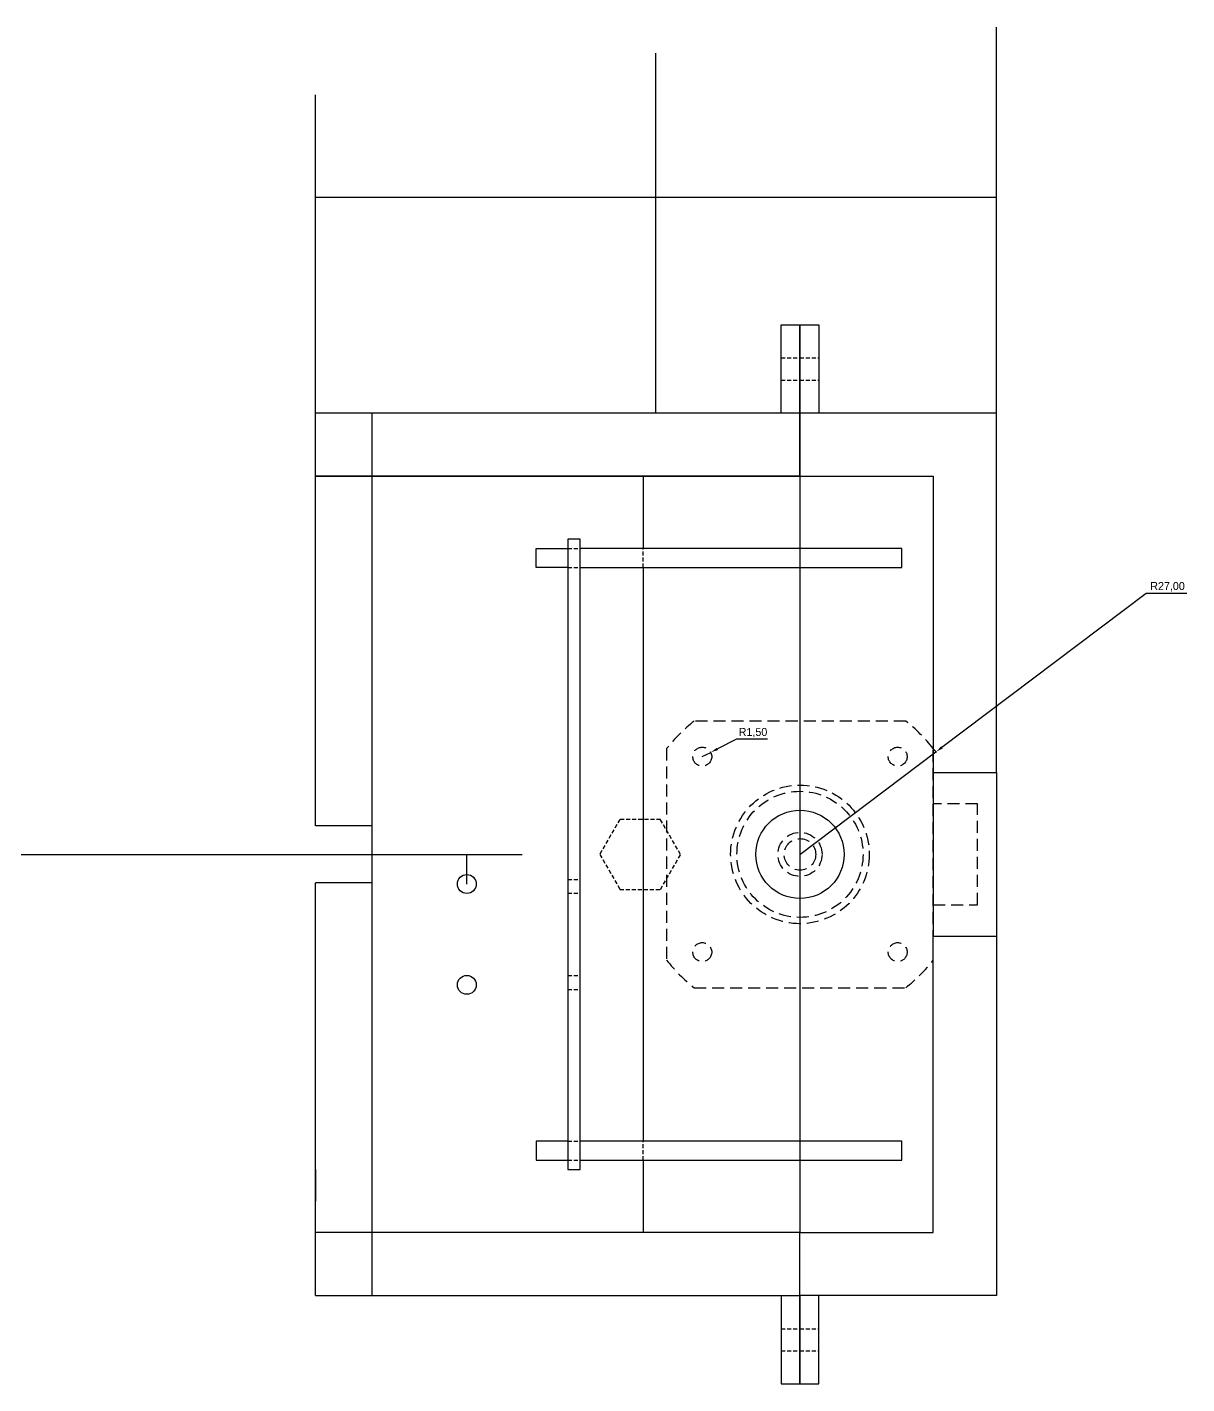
# Model space of a CAD drawing. Header units: millimetres. Extents: x -291 to 1219, y -911 to 1006.
# Drawn here: x 168.2 to 352.2, y -178.6 to 36.7 of the extents above; entities that cross this region are included whole.
import ezdxf

# ---------------------------------------------------------------- set-up
doc = ezdxf.new("R2010")
doc.units = ezdxf.units.MM
doc.header["$PDSIZE"] = -1
doc.linetypes.add('HIDDEN2', pattern=[4.7625, 3.175, -1.5875])
doc.layers.add('우측면도', color=140, linetype='Continuous')
doc.dimstyles.new('ISO-25', dxfattribs={"dimtxt": 2.5, "dimasz": 2.5, "dimexe": 1.25, "dimexo": 0.625, "dimtad": 1, "dimtxsty": 'Standard', "dimcen": 2.5, "dimadec": 0, "dimazin": 0, "dimtfac": 1, "dimtmove": 0, "dimatfit": 3, "dimfxl": 0, "dimarcsym": 0})

# ---------------------------------------------------------------- blocks, each defined once
blk = doc.blocks.new('Stepper Motor')
at = {"layer": '우측면도', "linetype": 'HIDDEN2', "ltscale": 0.6}
for p, q in [((318.99, -86.55), (311.99, -86.55)), ((318.99, -102.55), (318.99, -86.55)), ((311.99, -102.55), (318.99, -102.55))]:
    blk.add_line(p, q, dxfattribs=at)
blk.add_lwpolyline([(311.99, -111.34), (311.99, -77.77, 0.057369), (307.62, -73.4), (274.06, -73.4, 0.057369), (269.69, -77.77), (269.69, -111.34, 0.057369), (274.06, -115.7), (307.62, -115.7, 0.057369)], format="xyb", close=True, dxfattribs=at)
for centre, radius in [((275.34, -79.05), 1.5), ((306.34, -79.05), 1.5), ((290.84, -94.55), 11), ((290.84, -94.55), 10), ((290.84, -94.55), 3.5), ((290.84, -94.55), 2.5), ((275.34, -110.05), 1.5), ((306.34, -110.05), 1.5)]:
    blk.add_circle(centre, radius, dxfattribs=at)
blk = doc.blocks.new('우측면도1')
at = {"layer": '우측면도'}
for points in [[(287.84, -24.55), (287.84, -10.55), (290.84, -10.55), (290.84, -24.55)], [(213.99, -90.05), (213.99, -24.55)], [(213.99, -34.55), (290.84, -34.55), (290.84, -24.55), (213.99, -24.55)], [(222.99, -164.55), (222.99, -24.55)], [(290.84, -34.55), (213.99, -34.55)], [(265.99, -34.55), (265.99, -46.05)], [(253.99, -49.05), (248.99, -49.05), (248.99, -46.05), (253.99, -46.05)], [(255.99, -49.05), (306.99, -49.05), (306.99, -46.05), (255.99, -46.05)], [(265.99, -49.05), (265.99, -140.05)], [(222.99, -90.05), (213.99, -90.05)], [(213.99, -164.55), (213.99, -99.05)], [(222.99, -99.05), (213.99, -99.05)], [(253.99, -140.05), (248.99, -140.05), (248.99, -143.05), (253.99, -143.05)], [(255.99, -143.05), (306.99, -143.05), (306.99, -140.05), (255.99, -140.05)], [(265.99, -143.05), (265.99, -154.55)], [(213.99, -144.55), (213.99, -149.55)], [(213.99, -164.55), (290.84, -164.55), (290.84, -154.55), (213.99, -154.55)], [(287.84, -164.55), (287.84, -178.55), (290.84, -178.55), (290.84, -164.55)]]:
    blk.add_lwpolyline(points, dxfattribs=at)
at = {"layer": '우측면도', "linetype": 'HIDDEN2', "ltscale": 0.2}
for points in [[(287.84, -15.8), (290.84, -15.8)], [(287.84, -19.3), (290.84, -19.3)], [(253.99, -46.05), (255.99, -46.05)], [(265.99, -49.05), (265.99, -46.05)], [(253.99, -49.05), (255.99, -49.05)], [(271.9, -94.55), (268.69, -89), (262.28, -89), (259.08, -94.55), (262.28, -100.1), (268.69, -100.1), (271.9, -94.55)], [(253.99, -98.53), (255.99, -98.53)], [(253.99, -100.73), (255.99, -100.73)], [(253.99, -113.77), (255.99, -113.77)], [(253.99, -115.97), (255.99, -115.97)], [(253.99, -140.05), (255.99, -140.05)], [(265.99, -143.05), (265.99, -140.05)], [(253.99, -143.05), (255.99, -143.05)], [(287.84, -169.8), (290.84, -169.8)], [(287.84, -173.3), (290.84, -173.3)]]:
    blk.add_lwpolyline(points, dxfattribs=at)
at = {"layer": '우측면도'}
blk.add_lwpolyline([(255.99, -144.55), (255.99, -44.55), (253.99, -44.55), (253.99, -144.55)], close=True, dxfattribs=at)
for centre, radius in [((290.84, -94.55), 7), ((237.99, -99.25), 1.5), ((237.99, -115.25), 1.5)]:
    blk.add_circle(centre, radius, dxfattribs=at)
blk.add_blockref('Stepper Motor', (0, 0), dxfattribs=at)
blk = doc.blocks.new('우측면도2')
at = {"layer": '우측면도'}
for points in [[(368.31, -24.55), (368.31, -10.55), (371.31, -10.55), (371.31, -24.55)], [(389.46, -81.55), (389.46, -107.55)], [(399.46, -81.55), (399.46, -107.55)], [(368.31, -164.55), (368.31, -178.55), (371.31, -178.55), (371.31, -164.55)]]:
    blk.add_lwpolyline(points, dxfattribs=at)
at = {"layer": '우측면도', "linetype": 'HIDDEN2', "ltscale": 0.2}
for points in [[(368.31, -15.8), (371.31, -15.8)], [(368.31, -19.3), (371.31, -19.3)], [(368.31, -169.8), (371.31, -169.8)], [(368.31, -173.3), (371.31, -173.3)]]:
    blk.add_lwpolyline(points, dxfattribs=at)
at = {"layer": '우측면도'}
for points in [[(389.46, -81.55), (399.46, -81.55), (399.46, -24.55), (368.31, -24.55), (368.31, -34.55), (389.46, -34.55)], [(389.46, -107.55), (399.46, -107.55), (399.46, -164.55), (368.31, -164.55), (368.31, -154.55), (389.46, -154.55)]]:
    blk.add_lwpolyline(points, close=True, dxfattribs=at)
blk = doc.blocks.new('*D16')
at = {"color": 0, "lineweight": -2, "transparency": 16777216}
for p, q in [((345.77, -53.15), (313.36, -77.58)), ((352.21, -53.15), (345.77, -53.15)), ((290.84, -94.55), (312.4, -78.3))]:
    blk.add_line(p, q, dxfattribs=at)
blk.add_arc((290.84, -94.55), 27, 36.5865, 38.0128, dxfattribs=at)
at = {"color": 0, "transparency": 16777216}
blk.add_solid([(313.24, -77.42), (313.48, -77.74), (312.4, -78.3)], dxfattribs=at)
at = {"layer": 'Defpoints', "color": 0, "transparency": 16777216}
for p in [(312.4, -78.3), (290.84, -94.55)]:
    blk.add_point(p, dxfattribs=at)
at = {"color": 0, "transparency": 16777216, "insert": (349.15, -52.1), "char_height": 1.27, "attachment_point": 5}
blk.add_mtext('R27,00', dxfattribs=at)
blk = doc.blocks.new('*D17')
at = {"color": 0, "lineweight": -2, "transparency": 16777216}
for p, q in [((280.75, -76.29), (277.74, -77.83)), ((285.71, -76.29), (280.75, -76.29)), ((275.34, -79.05), (276.68, -78.37))]:
    blk.add_line(p, q, dxfattribs=at)
at = {"color": 0, "transparency": 16777216}
blk.add_solid([(277.65, -77.65), (277.84, -78), (276.68, -78.37)], dxfattribs=at)
at = {"layer": 'Defpoints', "color": 0, "transparency": 16777216}
for p in [(275.34, -79.05), (276.68, -78.37)]:
    blk.add_point(p, dxfattribs=at)
at = {"color": 0, "transparency": 16777216, "insert": (283.39, -75.25), "char_height": 1.27, "attachment_point": 5}
blk.add_mtext('R1,50', dxfattribs=at)

msp = doc.modelspace()

# ---------------------------------------------------------------- linework, layer by layer
for points in [[(321.99, -24.552), (321.99, 36.684)], [(267.99, -24.552), (267.99, 32.535)], [(213.99, -24.552), (213.99, 25.924)], [(213.99, 9.713), (321.99, 9.713)], [(290.84, -34.552), (290.84, -154.552)], [(104.266, -94.552), (246.756, -94.552)], [(237.99, -99.252), (237.99, -94.552)]]:
    msp.add_lwpolyline(points)

# ---------------------------------------------------------------- block references
for name, p in [('우측면도1', (0, 0)), ('우측면도2', (-77.469, 0))]:
    msp.add_blockref(name, p)

# ---------------------------------------------------------------- dimensions: what is measured, and where the dimension line sits
for center, mpoint, picture, middle in [((290.84, -94.552), (312.401, -78.3), '*D16', (349.145, -53.148)), ((275.34, -79.052), (276.676, -78.371), '*D17', (283.385, -76.294))]:
    dim = msp.add_radius_dim(center=center, mpoint=mpoint, dimstyle='ISO-25', override={"dimscale": 0.2, "dimtxt": 6.35, "dimasz": 5.9944, "dimexe": 0.9906, "dimexo": 0.9906, "dimgap": 1.524, "dimtih": 1, "dimtoh": 1, "dimzin": 0, "dimadec": 2, "dimtzin": 0})
    dim.commit()
    dim.dimension.update_dxf_attribs({"geometry": picture, "text_midpoint": middle, "dimtype": 164})

doc.saveas('drawing.dxf')
